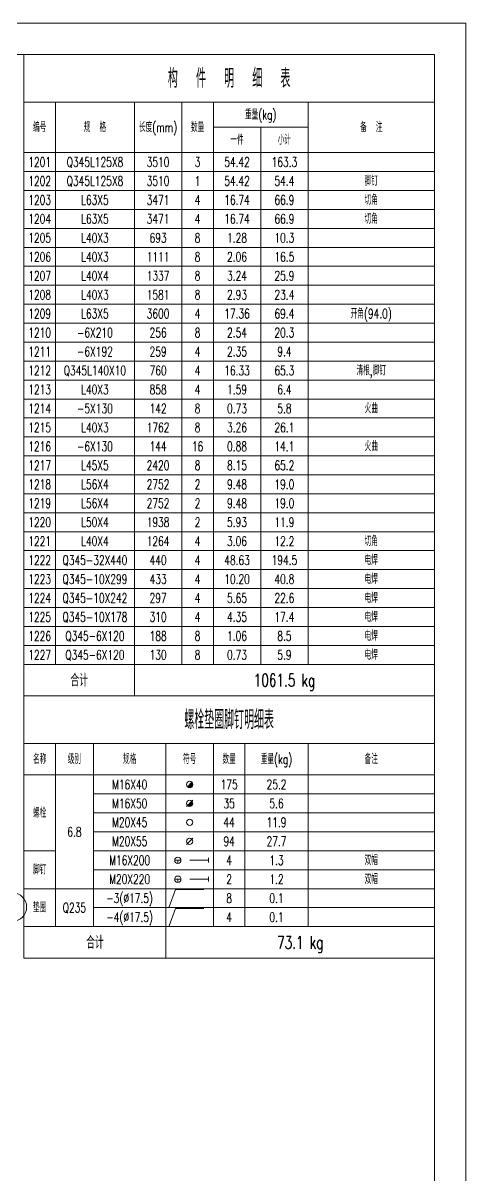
# Model space of a CAD drawing. Extents: x -62666 to 126696, y -48828 to 60042.
# Drawn here: x 123891 to 126696, y -44240 to -36948 of the extents above; entities that cross this region are included whole.
import ezdxf
from ezdxf.enums import TextEntityAlignment as Align

# ---------------------------------------------------------------- set-up
doc = ezdxf.new("R2010")
doc.units = 0
doc.header["$MEASUREMENT"] = 0
doc.layers.get('0').update_dxf_attribs({"linetype": 'CONTINUOUS', "lineweight": 25})
doc.styles.get("Standard").update_dxf_attribs({"font": 'simplex.shx', "width": 0.7, "height": 3, "bigfont": 'gbhzfs.shx'})

# ---------------------------------------------------------------- blocks, each defined once
blk = doc.blocks.new('M16X40S')
at = {"color": 3, "linetype": 'Continuous', "lineweight": 13}
blk.add_line((-0.707, -0.707), (0.707, 0.707), dxfattribs=at)
blk.add_circle((0, 0), 1, dxfattribs=at)
for radius in [0.9, 0.8, 0.7, 0.6, 0.5, 0.4, 0.3, 0.2, 0.1]:
    blk.add_arc((0, 0), radius, 225, 45, dxfattribs=at)
blk = doc.blocks.new('M16X50S')
at = {"color": 3, "linetype": 'Continuous', "lineweight": 13}
blk.add_line((-1, -1), (1, 1), dxfattribs=at)
blk.add_circle((0, 0), 1, dxfattribs=at)
for radius in [0.9, 0.8, 0.7, 0.6, 0.5, 0.4, 0.3, 0.2, 0.1]:
    blk.add_arc((0, 0), radius, 225, 45, dxfattribs=at)
blk = doc.blocks.new('M20X45S')
at = {"color": 3, "linetype": 'Continuous', "lineweight": 13}
blk.add_circle((0, 0), 1, dxfattribs=at)
blk = doc.blocks.new('M20X55S')
at = {"color": 3, "linetype": 'Continuous', "lineweight": 13}
blk.add_line((-1, -1), (1, 1), dxfattribs=at)
blk.add_circle((0, 0), 1, dxfattribs=at)
blk = doc.blocks.new('StepBoltML')
at = {"color": 3, "linetype": 'Continuous', "lineweight": 13}
for p, q in [((-4.75, 0), (-2.75, 0)), ((-3.75, 0), (-3.75, -1)), ((0, 0), (6, 0)), ((6, -0.75), (6, 0.75))]:
    blk.add_line(p, q, dxfattribs=at)
blk.add_circle((-3.75, 0), 1, dxfattribs=at)
blk = doc.blocks.new('WasherML')
at = {"color": 3, "linetype": 'Continuous', "lineweight": 13}
for p, q in [((-6.5, -2.7), (-4.5, 2.7)), ((-4.5, 2.7), (4.5, 2.7))]:
    blk.add_line(p, q, dxfattribs=at)

msp = doc.modelspace()

# ---------------------------------------------------------------- linework, layer by layer
at = {"color": 7, "linetype": 'Continuous', "lineweight": 18}
for p, q in [((109876.03669, -36947.58851), (126696.03669, -36947.58851)), ((126696.03669, -48827.58851), (126696.03669, -36947.58851)), ((110376.03669, -37147.58851), (126496.03669, -37147.58851)), ((126496.03669, -48627.58851), (126496.03669, -37147.58851))]:
    msp.add_line(p, q, dxfattribs=at)
at = {"color": 3, "linetype": 'Continuous', "lineweight": 13}
for points in [[(123896.03669, -37147.58851), (123896.03669, -37447.58851), (126496.03669, -37447.58851), (126496.03669, -37147.58851)], [(123896.03669, -37447.58851), (123896.03669, -37767.58851), (124096.03669, -37767.58851), (124096.03669, -37447.58851)], [(124096.03669, -37447.58851), (124096.03669, -37767.58851), (124596.03669, -37767.58851), (124596.03669, -37447.58851)], [(124596.03669, -37447.58851), (124596.03669, -37767.58851), (124896.03669, -37767.58851), (124896.03669, -37447.58851)], [(124896.03669, -37447.58851), (124896.03669, -37767.58851), (125096.03669, -37767.58851), (125096.03669, -37447.58851)], [(125096.03669, -37447.58851), (125096.03669, -37607.58851), (125696.03669, -37607.58851), (125696.03669, -37447.58851)], [(125696.03669, -37447.58851), (125696.03669, -37767.58851), (126496.03669, -37767.58851), (126496.03669, -37447.58851)], [(125096.03669, -37607.58851), (125096.03669, -37767.58851), (125396.03669, -37767.58851), (125396.03669, -37607.58851)], [(125396.03669, -37607.58851), (125396.03669, -37767.58851), (125696.03669, -37767.58851), (125696.03669, -37607.58851)], [(123896.03669, -37767.58851), (123896.03669, -37887.58851), (124096.03669, -37887.58851), (124096.03669, -37767.58851)], [(124096.03669, -37767.58851), (124096.03669, -37887.58851), (124596.03669, -37887.58851), (124596.03669, -37767.58851)], [(124596.03669, -37767.58851), (124596.03669, -37887.58851), (124896.03669, -37887.58851), (124896.03669, -37767.58851)], [(124896.03669, -37767.58851), (124896.03669, -37887.58851), (125096.03669, -37887.58851), (125096.03669, -37767.58851)], [(125096.03669, -37767.58851), (125096.03669, -37887.58851), (125396.03669, -37887.58851), (125396.03669, -37767.58851)], [(125396.03669, -37767.58851), (125396.03669, -37887.58851), (125696.03669, -37887.58851), (125696.03669, -37767.58851)], [(125696.03669, -37767.58851), (125696.03669, -37887.58851), (126496.03669, -37887.58851), (126496.03669, -37767.58851)], [(123896.03669, -37887.58851), (123896.03669, -38007.58851), (124096.03669, -38007.58851), (124096.03669, -37887.58851)], [(124096.03669, -37887.58851), (124096.03669, -38007.58851), (124596.03669, -38007.58851), (124596.03669, -37887.58851)], [(124596.03669, -37887.58851), (124596.03669, -38007.58851), (124896.03669, -38007.58851), (124896.03669, -37887.58851)], [(124896.03669, -37887.58851), (124896.03669, -38007.58851), (125096.03669, -38007.58851), (125096.03669, -37887.58851)], [(125096.03669, -37887.58851), (125096.03669, -38007.58851), (125396.03669, -38007.58851), (125396.03669, -37887.58851)], [(125396.03669, -37887.58851), (125396.03669, -38007.58851), (125696.03669, -38007.58851), (125696.03669, -37887.58851)], [(125696.03669, -37887.58851), (125696.03669, -38007.58851), (126496.03669, -38007.58851), (126496.03669, -37887.58851)], [(123896.03669, -38007.58851), (123896.03669, -38127.58851), (124096.03669, -38127.58851), (124096.03669, -38007.58851)], [(124096.03669, -38007.58851), (124096.03669, -38127.58851), (124596.03669, -38127.58851), (124596.03669, -38007.58851)], [(124596.03669, -38007.58851), (124596.03669, -38127.58851), (124896.03669, -38127.58851), (124896.03669, -38007.58851)], [(124896.03669, -38007.58851), (124896.03669, -38127.58851), (125096.03669, -38127.58851), (125096.03669, -38007.58851)], [(125096.03669, -38007.58851), (125096.03669, -38127.58851), (125396.03669, -38127.58851), (125396.03669, -38007.58851)], [(125396.03669, -38007.58851), (125396.03669, -38127.58851), (125696.03669, -38127.58851), (125696.03669, -38007.58851)], [(125696.03669, -38007.58851), (125696.03669, -38127.58851), (126496.03669, -38127.58851), (126496.03669, -38007.58851)], [(123896.03669, -38127.58851), (123896.03669, -38247.58851), (124096.03669, -38247.58851), (124096.03669, -38127.58851)], [(124096.03669, -38127.58851), (124096.03669, -38247.58851), (124596.03669, -38247.58851), (124596.03669, -38127.58851)], [(124596.03669, -38127.58851), (124596.03669, -38247.58851), (124896.03669, -38247.58851), (124896.03669, -38127.58851)], [(124896.03669, -38127.58851), (124896.03669, -38247.58851), (125096.03669, -38247.58851), (125096.03669, -38127.58851)], [(125096.03669, -38127.58851), (125096.03669, -38247.58851), (125396.03669, -38247.58851), (125396.03669, -38127.58851)], [(125396.03669, -38127.58851), (125396.03669, -38247.58851), (125696.03669, -38247.58851), (125696.03669, -38127.58851)], [(125696.03669, -38127.58851), (125696.03669, -38247.58851), (126496.03669, -38247.58851), (126496.03669, -38127.58851)], [(123896.03669, -38247.58851), (123896.03669, -38367.58851), (124096.03669, -38367.58851), (124096.03669, -38247.58851)], [(124096.03669, -38247.58851), (124096.03669, -38367.58851), (124596.03669, -38367.58851), (124596.03669, -38247.58851)], [(124596.03669, -38247.58851), (124596.03669, -38367.58851), (124896.03669, -38367.58851), (124896.03669, -38247.58851)], [(124896.03669, -38247.58851), (124896.03669, -38367.58851), (125096.03669, -38367.58851), (125096.03669, -38247.58851)], [(125096.03669, -38247.58851), (125096.03669, -38367.58851), (125396.03669, -38367.58851), (125396.03669, -38247.58851)], [(125396.03669, -38247.58851), (125396.03669, -38367.58851), (125696.03669, -38367.58851), (125696.03669, -38247.58851)], [(125696.03669, -38247.58851), (125696.03669, -38367.58851), (126496.03669, -38367.58851), (126496.03669, -38247.58851)], [(123896.03669, -38367.58851), (123896.03669, -38487.58851), (124096.03669, -38487.58851), (124096.03669, -38367.58851)], [(124096.03669, -38367.58851), (124096.03669, -38487.58851), (124596.03669, -38487.58851), (124596.03669, -38367.58851)], [(124596.03669, -38367.58851), (124596.03669, -38487.58851), (124896.03669, -38487.58851), (124896.03669, -38367.58851)], [(124896.03669, -38367.58851), (124896.03669, -38487.58851), (125096.03669, -38487.58851), (125096.03669, -38367.58851)], [(125096.03669, -38367.58851), (125096.03669, -38487.58851), (125396.03669, -38487.58851), (125396.03669, -38367.58851)], [(125396.03669, -38367.58851), (125396.03669, -38487.58851), (125696.03669, -38487.58851), (125696.03669, -38367.58851)], [(125696.03669, -38367.58851), (125696.03669, -38487.58851), (126496.03669, -38487.58851), (126496.03669, -38367.58851)], [(123896.03669, -38487.58851), (123896.03669, -38607.58851), (124096.03669, -38607.58851), (124096.03669, -38487.58851)], [(124096.03669, -38487.58851), (124096.03669, -38607.58851), (124596.03669, -38607.58851), (124596.03669, -38487.58851)], [(124596.03669, -38487.58851), (124596.03669, -38607.58851), (124896.03669, -38607.58851), (124896.03669, -38487.58851)], [(124896.03669, -38487.58851), (124896.03669, -38607.58851), (125096.03669, -38607.58851), (125096.03669, -38487.58851)], [(125096.03669, -38487.58851), (125096.03669, -38607.58851), (125396.03669, -38607.58851), (125396.03669, -38487.58851)], [(125396.03669, -38487.58851), (125396.03669, -38607.58851), (125696.03669, -38607.58851), (125696.03669, -38487.58851)], [(125696.03669, -38487.58851), (125696.03669, -38607.58851), (126496.03669, -38607.58851), (126496.03669, -38487.58851)], [(123896.03669, -38607.58851), (123896.03669, -38727.58851), (124096.03669, -38727.58851), (124096.03669, -38607.58851)], [(124096.03669, -38607.58851), (124096.03669, -38727.58851), (124596.03669, -38727.58851), (124596.03669, -38607.58851)], [(124596.03669, -38607.58851), (124596.03669, -38727.58851), (124896.03669, -38727.58851), (124896.03669, -38607.58851)], [(124896.03669, -38607.58851), (124896.03669, -38727.58851), (125096.03669, -38727.58851), (125096.03669, -38607.58851)], [(125096.03669, -38607.58851), (125096.03669, -38727.58851), (125396.03669, -38727.58851), (125396.03669, -38607.58851)], [(125396.03669, -38607.58851), (125396.03669, -38727.58851), (125696.03669, -38727.58851), (125696.03669, -38607.58851)], [(125696.03669, -38607.58851), (125696.03669, -38727.58851), (126496.03669, -38727.58851), (126496.03669, -38607.58851)], [(123896.03669, -38727.58851), (123896.03669, -38847.58851), (124096.03669, -38847.58851), (124096.03669, -38727.58851)], [(124096.03669, -38727.58851), (124096.03669, -38847.58851), (124596.03669, -38847.58851), (124596.03669, -38727.58851)], [(124596.03669, -38727.58851), (124596.03669, -38847.58851), (124896.03669, -38847.58851), (124896.03669, -38727.58851)], [(124896.03669, -38727.58851), (124896.03669, -38847.58851), (125096.03669, -38847.58851), (125096.03669, -38727.58851)], [(125096.03669, -38727.58851), (125096.03669, -38847.58851), (125396.03669, -38847.58851), (125396.03669, -38727.58851)], [(125396.03669, -38727.58851), (125396.03669, -38847.58851), (125696.03669, -38847.58851), (125696.03669, -38727.58851)], [(125696.03669, -38727.58851), (125696.03669, -38847.58851), (126496.03669, -38847.58851), (126496.03669, -38727.58851)], [(123896.03669, -38847.58851), (123896.03669, -38967.58851), (124096.03669, -38967.58851), (124096.03669, -38847.58851)], [(124096.03669, -38847.58851), (124096.03669, -38967.58851), (124596.03669, -38967.58851), (124596.03669, -38847.58851)], [(124596.03669, -38847.58851), (124596.03669, -38967.58851), (124896.03669, -38967.58851), (124896.03669, -38847.58851)], [(124896.03669, -38847.58851), (124896.03669, -38967.58851), (125096.03669, -38967.58851), (125096.03669, -38847.58851)], [(125096.03669, -38847.58851), (125096.03669, -38967.58851), (125396.03669, -38967.58851), (125396.03669, -38847.58851)], [(125396.03669, -38847.58851), (125396.03669, -38967.58851), (125696.03669, -38967.58851), (125696.03669, -38847.58851)], [(125696.03669, -38847.58851), (125696.03669, -38967.58851), (126496.03669, -38967.58851), (126496.03669, -38847.58851)], [(123896.03669, -38967.58851), (123896.03669, -39087.58851), (124096.03669, -39087.58851), (124096.03669, -38967.58851)], [(124096.03669, -38967.58851), (124096.03669, -39087.58851), (124596.03669, -39087.58851), (124596.03669, -38967.58851)], [(124596.03669, -38967.58851), (124596.03669, -39087.58851), (124896.03669, -39087.58851), (124896.03669, -38967.58851)], [(124896.03669, -38967.58851), (124896.03669, -39087.58851), (125096.03669, -39087.58851), (125096.03669, -38967.58851)], [(125096.03669, -38967.58851), (125096.03669, -39087.58851), (125396.03669, -39087.58851), (125396.03669, -38967.58851)], [(125396.03669, -38967.58851), (125396.03669, -39087.58851), (125696.03669, -39087.58851), (125696.03669, -38967.58851)], [(125696.03669, -38967.58851), (125696.03669, -39087.58851), (126496.03669, -39087.58851), (126496.03669, -38967.58851)], [(123896.03669, -39087.58851), (123896.03669, -39207.58851), (124096.03669, -39207.58851), (124096.03669, -39087.58851)], [(124096.03669, -39087.58851), (124096.03669, -39207.58851), (124596.03669, -39207.58851), (124596.03669, -39087.58851)], [(124596.03669, -39087.58851), (124596.03669, -39207.58851), (124896.03669, -39207.58851), (124896.03669, -39087.58851)], [(124896.03669, -39087.58851), (124896.03669, -39207.58851), (125096.03669, -39207.58851), (125096.03669, -39087.58851)], [(125096.03669, -39087.58851), (125096.03669, -39207.58851), (125396.03669, -39207.58851), (125396.03669, -39087.58851)], [(125396.03669, -39087.58851), (125396.03669, -39207.58851), (125696.03669, -39207.58851), (125696.03669, -39087.58851)], [(125696.03669, -39087.58851), (125696.03669, -39207.58851), (126496.03669, -39207.58851), (126496.03669, -39087.58851)], [(123896.03669, -39207.58851), (123896.03669, -39327.58851), (124096.03669, -39327.58851), (124096.03669, -39207.58851)], [(124096.03669, -39207.58851), (124096.03669, -39327.58851), (124596.03669, -39327.58851), (124596.03669, -39207.58851)], [(124596.03669, -39207.58851), (124596.03669, -39327.58851), (124896.03669, -39327.58851), (124896.03669, -39207.58851)], [(124896.03669, -39207.58851), (124896.03669, -39327.58851), (125096.03669, -39327.58851), (125096.03669, -39207.58851)], [(125096.03669, -39207.58851), (125096.03669, -39327.58851), (125396.03669, -39327.58851), (125396.03669, -39207.58851)], [(125396.03669, -39207.58851), (125396.03669, -39327.58851), (125696.03669, -39327.58851), (125696.03669, -39207.58851)], [(125696.03669, -39207.58851), (125696.03669, -39327.58851), (126496.03669, -39327.58851), (126496.03669, -39207.58851)], [(123896.03669, -39327.58851), (123896.03669, -39447.58851), (124096.03669, -39447.58851), (124096.03669, -39327.58851)], [(124096.03669, -39327.58851), (124096.03669, -39447.58851), (124596.03669, -39447.58851), (124596.03669, -39327.58851)], [(124596.03669, -39327.58851), (124596.03669, -39447.58851), (124896.03669, -39447.58851), (124896.03669, -39327.58851)], [(124896.03669, -39327.58851), (124896.03669, -39447.58851), (125096.03669, -39447.58851), (125096.03669, -39327.58851)], [(125096.03669, -39327.58851), (125096.03669, -39447.58851), (125396.03669, -39447.58851), (125396.03669, -39327.58851)], [(125396.03669, -39327.58851), (125396.03669, -39447.58851), (125696.03669, -39447.58851), (125696.03669, -39327.58851)], [(125696.03669, -39327.58851), (125696.03669, -39447.58851), (126496.03669, -39447.58851), (126496.03669, -39327.58851)], [(123896.03669, -39447.58851), (123896.03669, -39567.58851), (124096.03669, -39567.58851), (124096.03669, -39447.58851)], [(124096.03669, -39447.58851), (124096.03669, -39567.58851), (124596.03669, -39567.58851), (124596.03669, -39447.58851)], [(124596.03669, -39447.58851), (124596.03669, -39567.58851), (124896.03669, -39567.58851), (124896.03669, -39447.58851)], [(124896.03669, -39447.58851), (124896.03669, -39567.58851), (125096.03669, -39567.58851), (125096.03669, -39447.58851)], [(125096.03669, -39447.58851), (125096.03669, -39567.58851), (125396.03669, -39567.58851), (125396.03669, -39447.58851)], [(125396.03669, -39447.58851), (125396.03669, -39567.58851), (125696.03669, -39567.58851), (125696.03669, -39447.58851)], [(125696.03669, -39447.58851), (125696.03669, -39567.58851), (126496.03669, -39567.58851), (126496.03669, -39447.58851)], [(123896.03669, -39567.58851), (123896.03669, -39687.58851), (124096.03669, -39687.58851), (124096.03669, -39567.58851)], [(124096.03669, -39567.58851), (124096.03669, -39687.58851), (124596.03669, -39687.58851), (124596.03669, -39567.58851)], [(124596.03669, -39567.58851), (124596.03669, -39687.58851), (124896.03669, -39687.58851), (124896.03669, -39567.58851)], [(124896.03669, -39567.58851), (124896.03669, -39687.58851), (125096.03669, -39687.58851), (125096.03669, -39567.58851)], [(125096.03669, -39567.58851), (125096.03669, -39687.58851), (125396.03669, -39687.58851), (125396.03669, -39567.58851)], [(125396.03669, -39567.58851), (125396.03669, -39687.58851), (125696.03669, -39687.58851), (125696.03669, -39567.58851)], [(125696.03669, -39567.58851), (125696.03669, -39687.58851), (126496.03669, -39687.58851), (126496.03669, -39567.58851)], [(123896.03669, -39687.58851), (123896.03669, -39807.58851), (124096.03669, -39807.58851), (124096.03669, -39687.58851)], [(124096.03669, -39687.58851), (124096.03669, -39807.58851), (124596.03669, -39807.58851), (124596.03669, -39687.58851)], [(124596.03669, -39687.58851), (124596.03669, -39807.58851), (124896.03669, -39807.58851), (124896.03669, -39687.58851)], [(124896.03669, -39687.58851), (124896.03669, -39807.58851), (125096.03669, -39807.58851), (125096.03669, -39687.58851)], [(125096.03669, -39687.58851), (125096.03669, -39807.58851), (125396.03669, -39807.58851), (125396.03669, -39687.58851)], [(125396.03669, -39687.58851), (125396.03669, -39807.58851), (125696.03669, -39807.58851), (125696.03669, -39687.58851)], [(125696.03669, -39687.58851), (125696.03669, -39807.58851), (126496.03669, -39807.58851), (126496.03669, -39687.58851)], [(123896.03669, -39807.58851), (123896.03669, -39927.58851), (124096.03669, -39927.58851), (124096.03669, -39807.58851)], [(124096.03669, -39807.58851), (124096.03669, -39927.58851), (124596.03669, -39927.58851), (124596.03669, -39807.58851)], [(124596.03669, -39807.58851), (124596.03669, -39927.58851), (124896.03669, -39927.58851), (124896.03669, -39807.58851)], [(124896.03669, -39807.58851), (124896.03669, -39927.58851), (125096.03669, -39927.58851), (125096.03669, -39807.58851)], [(125096.03669, -39807.58851), (125096.03669, -39927.58851), (125396.03669, -39927.58851), (125396.03669, -39807.58851)], [(125396.03669, -39807.58851), (125396.03669, -39927.58851), (125696.03669, -39927.58851), (125696.03669, -39807.58851)], [(125696.03669, -39807.58851), (125696.03669, -39927.58851), (126496.03669, -39927.58851), (126496.03669, -39807.58851)], [(123896.03669, -39927.58851), (123896.03669, -40047.58851), (124096.03669, -40047.58851), (124096.03669, -39927.58851)], [(124096.03669, -39927.58851), (124096.03669, -40047.58851), (124596.03669, -40047.58851), (124596.03669, -39927.58851)], [(124596.03669, -39927.58851), (124596.03669, -40047.58851), (124896.03669, -40047.58851), (124896.03669, -39927.58851)], [(124896.03669, -39927.58851), (124896.03669, -40047.58851), (125096.03669, -40047.58851), (125096.03669, -39927.58851)], [(125096.03669, -39927.58851), (125096.03669, -40047.58851), (125396.03669, -40047.58851), (125396.03669, -39927.58851)], [(125396.03669, -39927.58851), (125396.03669, -40047.58851), (125696.03669, -40047.58851), (125696.03669, -39927.58851)], [(125696.03669, -39927.58851), (125696.03669, -40047.58851), (126496.03669, -40047.58851), (126496.03669, -39927.58851)], [(123896.03669, -40047.58851), (123896.03669, -40167.58851), (124096.03669, -40167.58851), (124096.03669, -40047.58851)], [(124096.03669, -40047.58851), (124096.03669, -40167.58851), (124596.03669, -40167.58851), (124596.03669, -40047.58851)], [(124596.03669, -40047.58851), (124596.03669, -40167.58851), (124896.03669, -40167.58851), (124896.03669, -40047.58851)], [(124896.03669, -40047.58851), (124896.03669, -40167.58851), (125096.03669, -40167.58851), (125096.03669, -40047.58851)], [(125096.03669, -40047.58851), (125096.03669, -40167.58851), (125396.03669, -40167.58851), (125396.03669, -40047.58851)], [(125396.03669, -40047.58851), (125396.03669, -40167.58851), (125696.03669, -40167.58851), (125696.03669, -40047.58851)], [(125696.03669, -40047.58851), (125696.03669, -40167.58851), (126496.03669, -40167.58851), (126496.03669, -40047.58851)], [(123896.03669, -40167.58851), (123896.03669, -40287.58851), (124096.03669, -40287.58851), (124096.03669, -40167.58851)], [(124096.03669, -40167.58851), (124096.03669, -40287.58851), (124596.03669, -40287.58851), (124596.03669, -40167.58851)], [(124596.03669, -40167.58851), (124596.03669, -40287.58851), (124896.03669, -40287.58851), (124896.03669, -40167.58851)], [(124896.03669, -40167.58851), (124896.03669, -40287.58851), (125096.03669, -40287.58851), (125096.03669, -40167.58851)], [(125096.03669, -40167.58851), (125096.03669, -40287.58851), (125396.03669, -40287.58851), (125396.03669, -40167.58851)], [(125396.03669, -40167.58851), (125396.03669, -40287.58851), (125696.03669, -40287.58851), (125696.03669, -40167.58851)], [(125696.03669, -40167.58851), (125696.03669, -40287.58851), (126496.03669, -40287.58851), (126496.03669, -40167.58851)], [(123896.03669, -40287.58851), (123896.03669, -40407.58851), (124096.03669, -40407.58851), (124096.03669, -40287.58851)], [(124096.03669, -40287.58851), (124096.03669, -40407.58851), (124596.03669, -40407.58851), (124596.03669, -40287.58851)], [(124596.03669, -40287.58851), (124596.03669, -40407.58851), (124896.03669, -40407.58851), (124896.03669, -40287.58851)], [(124896.03669, -40287.58851), (124896.03669, -40407.58851), (125096.03669, -40407.58851), (125096.03669, -40287.58851)], [(125096.03669, -40287.58851), (125096.03669, -40407.58851), (125396.03669, -40407.58851), (125396.03669, -40287.58851)], [(125396.03669, -40287.58851), (125396.03669, -40407.58851), (125696.03669, -40407.58851), (125696.03669, -40287.58851)], [(125696.03669, -40287.58851), (125696.03669, -40407.58851), (126496.03669, -40407.58851), (126496.03669, -40287.58851)], [(123896.03669, -40407.58851), (123896.03669, -40527.58851), (124096.03669, -40527.58851), (124096.03669, -40407.58851)], [(124096.03669, -40407.58851), (124096.03669, -40527.58851), (124596.03669, -40527.58851), (124596.03669, -40407.58851)], [(124596.03669, -40407.58851), (124596.03669, -40527.58851), (124896.03669, -40527.58851), (124896.03669, -40407.58851)], [(124896.03669, -40407.58851), (124896.03669, -40527.58851), (125096.03669, -40527.58851), (125096.03669, -40407.58851)], [(125096.03669, -40407.58851), (125096.03669, -40527.58851), (125396.03669, -40527.58851), (125396.03669, -40407.58851)], [(125396.03669, -40407.58851), (125396.03669, -40527.58851), (125696.03669, -40527.58851), (125696.03669, -40407.58851)], [(125696.03669, -40407.58851), (125696.03669, -40527.58851), (126496.03669, -40527.58851), (126496.03669, -40407.58851)], [(123896.03669, -40527.58851), (123896.03669, -40647.58851), (124096.03669, -40647.58851), (124096.03669, -40527.58851)], [(124096.03669, -40527.58851), (124096.03669, -40647.58851), (124596.03669, -40647.58851), (124596.03669, -40527.58851)], [(124596.03669, -40527.58851), (124596.03669, -40647.58851), (124896.03669, -40647.58851), (124896.03669, -40527.58851)], [(124896.03669, -40527.58851), (124896.03669, -40647.58851), (125096.03669, -40647.58851), (125096.03669, -40527.58851)], [(125096.03669, -40527.58851), (125096.03669, -40647.58851), (125396.03669, -40647.58851), (125396.03669, -40527.58851)], [(125396.03669, -40527.58851), (125396.03669, -40647.58851), (125696.03669, -40647.58851), (125696.03669, -40527.58851)], [(125696.03669, -40527.58851), (125696.03669, -40647.58851), (126496.03669, -40647.58851), (126496.03669, -40527.58851)], [(123896.03669, -40647.58851), (123896.03669, -40767.58851), (124096.03669, -40767.58851), (124096.03669, -40647.58851)], [(124096.03669, -40647.58851), (124096.03669, -40767.58851), (124596.03669, -40767.58851), (124596.03669, -40647.58851)], [(124596.03669, -40647.58851), (124596.03669, -40767.58851), (124896.03669, -40767.58851), (124896.03669, -40647.58851)], [(124896.03669, -40647.58851), (124896.03669, -40767.58851), (125096.03669, -40767.58851), (125096.03669, -40647.58851)], [(125096.03669, -40647.58851), (125096.03669, -40767.58851), (125396.03669, -40767.58851), (125396.03669, -40647.58851)], [(125396.03669, -40647.58851), (125396.03669, -40767.58851), (125696.03669, -40767.58851), (125696.03669, -40647.58851)], [(125696.03669, -40647.58851), (125696.03669, -40767.58851), (126496.03669, -40767.58851), (126496.03669, -40647.58851)], [(123896.03669, -40767.58851), (123896.03669, -40887.58851), (124096.03669, -40887.58851), (124096.03669, -40767.58851)], [(124096.03669, -40767.58851), (124096.03669, -40887.58851), (124596.03669, -40887.58851), (124596.03669, -40767.58851)], [(124596.03669, -40767.58851), (124596.03669, -40887.58851), (124896.03669, -40887.58851), (124896.03669, -40767.58851)], [(124896.03669, -40767.58851), (124896.03669, -40887.58851), (125096.03669, -40887.58851), (125096.03669, -40767.58851)], [(125096.03669, -40767.58851), (125096.03669, -40887.58851), (125396.03669, -40887.58851), (125396.03669, -40767.58851)], [(125396.03669, -40767.58851), (125396.03669, -40887.58851), (125696.03669, -40887.58851), (125696.03669, -40767.58851)], [(125696.03669, -40767.58851), (125696.03669, -40887.58851), (126496.03669, -40887.58851), (126496.03669, -40767.58851)], [(123896.03669, -40887.58851), (123896.03669, -41007.58851), (124096.03669, -41007.58851), (124096.03669, -40887.58851)], [(124096.03669, -40887.58851), (124096.03669, -41007.58851), (124596.03669, -41007.58851), (124596.03669, -40887.58851)], [(124596.03669, -40887.58851), (124596.03669, -41007.58851), (124896.03669, -41007.58851), (124896.03669, -40887.58851)], [(124896.03669, -40887.58851), (124896.03669, -41007.58851), (125096.03669, -41007.58851), (125096.03669, -40887.58851)], [(125096.03669, -40887.58851), (125096.03669, -41007.58851), (125396.03669, -41007.58851), (125396.03669, -40887.58851)], [(125396.03669, -40887.58851), (125396.03669, -41007.58851), (125696.03669, -41007.58851), (125696.03669, -40887.58851)], [(125696.03669, -40887.58851), (125696.03669, -41007.58851), (126496.03669, -41007.58851), (126496.03669, -40887.58851)], [(123896.03669, -41007.58851), (123896.03669, -41207.58851), (124596.03669, -41207.58851), (124596.03669, -41007.58851)], [(124596.03669, -41007.58851), (124596.03669, -41207.58851), (126496.03669, -41207.58851), (126496.03669, -41007.58851)], [(123896.03669, -41207.58851), (123896.03669, -41507.58851), (126496.03669, -41507.58851), (126496.03669, -41207.58851)], [(123896.03669, -41507.58851), (123896.03669, -41707.58851), (124096.03669, -41707.58851), (124096.03669, -41507.58851)], [(124096.03669, -41507.58851), (124096.03669, -41707.58851), (124336.03669, -41707.58851), (124336.03669, -41507.58851)], [(124336.03669, -41507.58851), (124336.03669, -41707.58851), (124796.03669, -41707.58851), (124796.03669, -41507.58851)], [(124796.03669, -41507.58851), (124796.03669, -41707.58851), (125096.03669, -41707.58851), (125096.03669, -41507.58851)], [(125096.03669, -41507.58851), (125096.03669, -41707.58851), (125296.03669, -41707.58851), (125296.03669, -41507.58851)], [(125296.03669, -41507.58851), (125296.03669, -41707.58851), (125696.03669, -41707.58851), (125696.03669, -41507.58851)], [(125696.03669, -41507.58851), (125696.03669, -41707.58851), (126496.03669, -41707.58851), (126496.03669, -41507.58851)], [(123896.03669, -41707.58851), (123896.03669, -42187.58851), (124096.03669, -42187.58851), (124096.03669, -41707.58851)], [(124096.03669, -41707.58851), (124096.03669, -42427.58851), (124336.03669, -42427.58851), (124336.03669, -41707.58851)], [(124336.03669, -41707.58851), (124336.03669, -41827.58851), (124796.03669, -41827.58851), (124796.03669, -41707.58851)], [(124796.03669, -41707.58851), (124796.03669, -41827.58851), (125096.03669, -41827.58851), (125096.03669, -41707.58851)], [(125096.03669, -41707.58851), (125096.03669, -41827.58851), (125296.03669, -41827.58851), (125296.03669, -41707.58851)], [(125296.03669, -41707.58851), (125296.03669, -41827.58851), (125696.03669, -41827.58851), (125696.03669, -41707.58851)], [(125696.03669, -41707.58851), (125696.03669, -41827.58851), (126496.03669, -41827.58851), (126496.03669, -41707.58851)], [(124336.03669, -41827.58851), (124336.03669, -41947.58851), (124796.03669, -41947.58851), (124796.03669, -41827.58851)], [(124796.03669, -41827.58851), (124796.03669, -41947.58851), (125096.03669, -41947.58851), (125096.03669, -41827.58851)], [(125096.03669, -41827.58851), (125096.03669, -41947.58851), (125296.03669, -41947.58851), (125296.03669, -41827.58851)], [(125296.03669, -41827.58851), (125296.03669, -41947.58851), (125696.03669, -41947.58851), (125696.03669, -41827.58851)], [(125696.03669, -41827.58851), (125696.03669, -41947.58851), (126496.03669, -41947.58851), (126496.03669, -41827.58851)], [(124336.03669, -41947.58851), (124336.03669, -42067.58851), (124796.03669, -42067.58851), (124796.03669, -41947.58851)], [(124796.03669, -41947.58851), (124796.03669, -42067.58851), (125096.03669, -42067.58851), (125096.03669, -41947.58851)], [(125096.03669, -41947.58851), (125096.03669, -42067.58851), (125296.03669, -42067.58851), (125296.03669, -41947.58851)], [(125296.03669, -41947.58851), (125296.03669, -42067.58851), (125696.03669, -42067.58851), (125696.03669, -41947.58851)], [(125696.03669, -41947.58851), (125696.03669, -42067.58851), (126496.03669, -42067.58851), (126496.03669, -41947.58851)], [(124336.03669, -42067.58851), (124336.03669, -42187.58851), (124796.03669, -42187.58851), (124796.03669, -42067.58851)], [(124796.03669, -42067.58851), (124796.03669, -42187.58851), (125096.03669, -42187.58851), (125096.03669, -42067.58851)], [(125096.03669, -42067.58851), (125096.03669, -42187.58851), (125296.03669, -42187.58851), (125296.03669, -42067.58851)], [(125296.03669, -42067.58851), (125296.03669, -42187.58851), (125696.03669, -42187.58851), (125696.03669, -42067.58851)], [(125696.03669, -42067.58851), (125696.03669, -42187.58851), (126496.03669, -42187.58851), (126496.03669, -42067.58851)], [(123896.03669, -42187.58851), (123896.03669, -42427.58851), (124096.03669, -42427.58851), (124096.03669, -42187.58851)], [(124336.03669, -42187.58851), (124336.03669, -42307.58851), (124796.03669, -42307.58851), (124796.03669, -42187.58851)], [(124796.03669, -42187.58851), (124796.03669, -42307.58851), (125096.03669, -42307.58851), (125096.03669, -42187.58851)], [(125096.03669, -42187.58851), (125096.03669, -42307.58851), (125296.03669, -42307.58851), (125296.03669, -42187.58851)], [(125296.03669, -42187.58851), (125296.03669, -42307.58851), (125696.03669, -42307.58851), (125696.03669, -42187.58851)], [(125696.03669, -42187.58851), (125696.03669, -42307.58851), (126496.03669, -42307.58851), (126496.03669, -42187.58851)], [(124336.03669, -42307.58851), (124336.03669, -42427.58851), (124796.03669, -42427.58851), (124796.03669, -42307.58851)], [(124796.03669, -42307.58851), (124796.03669, -42427.58851), (125096.03669, -42427.58851), (125096.03669, -42307.58851)], [(125096.03669, -42307.58851), (125096.03669, -42427.58851), (125296.03669, -42427.58851), (125296.03669, -42307.58851)], [(125296.03669, -42307.58851), (125296.03669, -42427.58851), (125696.03669, -42427.58851), (125696.03669, -42307.58851)], [(125696.03669, -42307.58851), (125696.03669, -42427.58851), (126496.03669, -42427.58851), (126496.03669, -42307.58851)], [(123896.03669, -42427.58851), (123896.03669, -42667.58851), (124096.03669, -42667.58851), (124096.03669, -42427.58851)], [(124096.03669, -42427.58851), (124096.03669, -42667.58851), (124336.03669, -42667.58851), (124336.03669, -42427.58851)], [(124336.03669, -42427.58851), (124336.03669, -42547.58851), (124796.03669, -42547.58851), (124796.03669, -42427.58851)], [(124796.03669, -42427.58851), (124796.03669, -42547.58851), (125096.03669, -42547.58851), (125096.03669, -42427.58851)], [(125096.03669, -42427.58851), (125096.03669, -42547.58851), (125296.03669, -42547.58851), (125296.03669, -42427.58851)], [(125296.03669, -42427.58851), (125296.03669, -42547.58851), (125696.03669, -42547.58851), (125696.03669, -42427.58851)], [(125696.03669, -42427.58851), (125696.03669, -42547.58851), (126496.03669, -42547.58851), (126496.03669, -42427.58851)], [(124336.03669, -42547.58851), (124336.03669, -42667.58851), (124796.03669, -42667.58851), (124796.03669, -42547.58851)], [(124796.03669, -42547.58851), (124796.03669, -42667.58851), (125096.03669, -42667.58851), (125096.03669, -42547.58851)], [(125096.03669, -42547.58851), (125096.03669, -42667.58851), (125296.03669, -42667.58851), (125296.03669, -42547.58851)], [(125296.03669, -42547.58851), (125296.03669, -42667.58851), (125696.03669, -42667.58851), (125696.03669, -42547.58851)], [(125696.03669, -42547.58851), (125696.03669, -42667.58851), (126496.03669, -42667.58851), (126496.03669, -42547.58851)], [(123896.03669, -42667.58851), (123896.03669, -42867.58851), (124796.03669, -42867.58851), (124796.03669, -42667.58851)], [(124796.03669, -42667.58851), (124796.03669, -42867.58851), (126496.03669, -42867.58851), (126496.03669, -42667.58851)]]:
    msp.add_lwpolyline(points, close=True, dxfattribs=at)
at = {"color": 7, "linetype": 'Continuous', "lineweight": 13}
msp.add_circle((123823.54348, -42543.95914), 90, dxfattribs=at)

# ---------------------------------------------------------------- block references
at = {"color": 3, "linetype": 'Continuous', "lineweight": 13, "xscale": 20, "yscale": 20, "zscale": 20}
for name, p in [('M16X40S', (124946.03669, -41767.58851)), ('M16X50S', (124946.03669, -41887.58851)), ('M20X45S', (124946.03669, -42007.58851)), ('M20X55S', (124946.03669, -42127.58851)), ('StepBoltML', (124946.03669, -42247.58851)), ('StepBoltML', (124946.03669, -42367.58851)), ('WasherML', (124946.03669, -42487.58851)), ('WasherML', (124946.03669, -42607.58851))]:
    msp.add_blockref(name, p, dxfattribs=at)

# ---------------------------------------------------------------- texts
at = {"color": 3, "linetype": 'Continuous', "lineweight": 13, "width": 0.7}
for s, height, p in [('构  件  明  细  表', 120, (125196.03669, -37297.58851)), ('重量(kg)', 60, (125396.03669, -37527.58851)), ('编号', 60, (123996.03669, -37607.58851)), ('规  格', 60, (124346.03669, -37607.58851)), ('长度(mm)', 60, (124746.03669, -37607.58851)), ('数量', 60, (124996.03669, -37607.58851)), ('备  注', 60, (126096.03669, -37607.58851)), ('一件', 60, (125246.03669, -37687.58851)), ('小计', 60, (125546.03669, -37687.58851)), ('1201', 60, (123996.03669, -37827.58851)), ('Q345L125X8', 60, (124346.03669, -37827.58851)), ('3510', 60, (124746.03669, -37827.58851)), ('3', 60, (124996.03669, -37827.58851)), ('54.42', 60, (125246.03669, -37827.58851)), ('163.3', 60, (125546.03669, -37827.58851)), ('1202', 60, (123996.03669, -37947.58851)), ('Q345L125X8', 60, (124346.03669, -37947.58851)), ('3510', 60, (124746.03669, -37947.58851)), ('1', 60, (124996.03669, -37947.58851)), ('54.42', 60, (125246.03669, -37947.58851)), ('54.4', 60, (125546.03669, -37947.58851)), ('脚钉', 60, (126096.03669, -37947.58851)), ('1203', 60, (123996.03669, -38067.58851)), ('L63X5', 60, (124346.03669, -38067.58851)), ('3471', 60, (124746.03669, -38067.58851)), ('4', 60, (124996.03669, -38067.58851)), ('16.74', 60, (125246.03669, -38067.58851)), ('66.9', 60, (125546.03669, -38067.58851)), ('切角', 60, (126096.03669, -38067.58851)), ('1204', 60, (123996.03669, -38187.58851)), ('L63X5', 60, (124346.03669, -38187.58851)), ('3471', 60, (124746.03669, -38187.58851)), ('4', 60, (124996.03669, -38187.58851)), ('16.74', 60, (125246.03669, -38187.58851)), ('66.9', 60, (125546.03669, -38187.58851)), ('切角', 60, (126096.03669, -38187.58851)), ('1205', 60, (123996.03669, -38307.58851)), ('L40X3', 60, (124346.03669, -38307.58851)), ('693', 60, (124746.03669, -38307.58851)), ('8', 60, (124996.03669, -38307.58851)), ('1.28', 60, (125246.03669, -38307.58851)), ('10.3', 60, (125546.03669, -38307.58851)), ('1206', 60, (123996.03669, -38427.58851)), ('L40X3', 60, (124346.03669, -38427.58851)), ('1111', 60, (124746.03669, -38427.58851)), ('8', 60, (124996.03669, -38427.58851)), ('2.06', 60, (125246.03669, -38427.58851)), ('16.5', 60, (125546.03669, -38427.58851)), ('1207', 60, (123996.03669, -38547.58851)), ('L40X4', 60, (124346.03669, -38547.58851)), ('1337', 60, (124746.03669, -38547.58851)), ('8', 60, (124996.03669, -38547.58851)), ('3.24', 60, (125246.03669, -38547.58851)), ('25.9', 60, (125546.03669, -38547.58851)), ('1208', 60, (123996.03669, -38667.58851)), ('L40X3', 60, (124346.03669, -38667.58851)), ('1581', 60, (124746.03669, -38667.58851)), ('8', 60, (124996.03669, -38667.58851)), ('2.93', 60, (125246.03669, -38667.58851)), ('23.4', 60, (125546.03669, -38667.58851)), ('1209', 60, (123996.03669, -38787.58851)), ('L63X5', 60, (124346.03669, -38787.58851)), ('3600', 60, (124746.03669, -38787.58851)), ('4', 60, (124996.03669, -38787.58851)), ('17.36', 60, (125246.03669, -38787.58851)), ('69.4', 60, (125546.03669, -38787.58851)), ('开角(94.0)', 60, (126096.03669, -38787.58851)), ('1210', 60, (123996.03669, -38907.58851)), ('-6X210', 60, (124346.03669, -38907.58851)), ('256', 60, (124746.03669, -38907.58851)), ('8', 60, (124996.03669, -38907.58851)), ('2.54', 60, (125246.03669, -38907.58851)), ('20.3', 60, (125546.03669, -38907.58851)), ('1211', 60, (123996.03669, -39027.58851)), ('-6X192', 60, (124346.03669, -39027.58851)), ('259', 60, (124746.03669, -39027.58851)), ('4', 60, (124996.03669, -39027.58851)), ('2.35', 60, (125246.03669, -39027.58851)), ('9.4', 60, (125546.03669, -39027.58851)), ('1212', 60, (123996.03669, -39147.58851)), ('Q345L140X10', 60, (124346.03669, -39147.58851)), ('760', 60, (124746.03669, -39147.58851)), ('4', 60, (124996.03669, -39147.58851)), ('16.33', 60, (125246.03669, -39147.58851)), ('65.3', 60, (125546.03669, -39147.58851)), ('清根,脚钉', 60, (126096.03669, -39147.58851)), ('1213', 60, (123996.03669, -39267.58851)), ('L40X3', 60, (124346.03669, -39267.58851)), ('858', 60, (124746.03669, -39267.58851)), ('4', 60, (124996.03669, -39267.58851)), ('1.59', 60, (125246.03669, -39267.58851)), ('6.4', 60, (125546.03669, -39267.58851)), ('1214', 60, (123996.03669, -39387.58851)), ('-5X130', 60, (124346.03669, -39387.58851)), ('142', 60, (124746.03669, -39387.58851)), ('8', 60, (124996.03669, -39387.58851)), ('0.73', 60, (125246.03669, -39387.58851)), ('5.8', 60, (125546.03669, -39387.58851)), ('火曲', 60, (126096.03669, -39387.58851)), ('1215', 60, (123996.03669, -39507.58851)), ('L40X3', 60, (124346.03669, -39507.58851)), ('1762', 60, (124746.03669, -39507.58851)), ('8', 60, (124996.03669, -39507.58851)), ('3.26', 60, (125246.03669, -39507.58851)), ('26.1', 60, (125546.03669, -39507.58851)), ('火曲', 60, (126096.03669, -39627.58851)), ('1216', 60, (123996.03669, -39627.58851)), ('-6X130', 60, (124346.03669, -39627.58851)), ('144', 60, (124746.03669, -39627.58851)), ('16', 60, (124996.03669, -39627.58851)), ('0.88', 60, (125246.03669, -39627.58851)), ('14.1', 60, (125546.03669, -39627.58851)), ('1217', 60, (123996.03669, -39747.58851)), ('L45X5', 60, (124346.03669, -39747.58851)), ('2420', 60, (124746.03669, -39747.58851)), ('8', 60, (124996.03669, -39747.58851)), ('8.15', 60, (125246.03669, -39747.58851)), ('65.2', 60, (125546.03669, -39747.58851)), ('1218', 60, (123996.03669, -39867.58851)), ('L56X4', 60, (124346.03669, -39867.58851)), ('2752', 60, (124746.03669, -39867.58851)), ('2', 60, (124996.03669, -39867.58851)), ('9.48', 60, (125246.03669, -39867.58851)), ('19.0', 60, (125546.03669, -39867.58851)), ('1219', 60, (123996.03669, -39987.58851)), ('L56X4', 60, (124346.03669, -39987.58851)), ('2752', 60, (124746.03669, -39987.58851)), ('2', 60, (124996.03669, -39987.58851)), ('9.48', 60, (125246.03669, -39987.58851)), ('19.0', 60, (125546.03669, -39987.58851)), ('1220', 60, (123996.03669, -40107.58851)), ('L50X4', 60, (124346.03669, -40107.58851)), ('1938', 60, (124746.03669, -40107.58851)), ('2', 60, (124996.03669, -40107.58851)), ('5.93', 60, (125246.03669, -40107.58851)), ('11.9', 60, (125546.03669, -40107.58851)), ('1221', 60, (123996.03669, -40227.58851)), ('L40X4', 60, (124346.03669, -40227.58851)), ('1264', 60, (124746.03669, -40227.58851)), ('4', 60, (124996.03669, -40227.58851)), ('3.06', 60, (125246.03669, -40227.58851)), ('12.2', 60, (125546.03669, -40227.58851)), ('切角', 60, (126096.03669, -40227.58851)), ('1222', 60, (123996.03669, -40347.58851)), ('Q345-32X440', 60, (124346.03669, -40347.58851)), ('440', 60, (124746.03669, -40347.58851)), ('4', 60, (124996.03669, -40347.58851)), ('48.63', 60, (125246.03669, -40347.58851)), ('194.5', 60, (125546.03669, -40347.58851)), ('电焊', 60, (126096.03669, -40347.58851)), ('1223', 60, (123996.03669, -40467.58851)), ('Q345-10X299', 60, (124346.03669, -40467.58851)), ('433', 60, (124746.03669, -40467.58851)), ('4', 60, (124996.03669, -40467.58851)), ('10.20', 60, (125246.03669, -40467.58851)), ('40.8', 60, (125546.03669, -40467.58851)), ('电焊', 60, (126096.03669, -40467.58851)), ('1224', 60, (123996.03669, -40587.58851)), ('Q345-10X242', 60, (124346.03669, -40587.58851)), ('297', 60, (124746.03669, -40587.58851)), ('4', 60, (124996.03669, -40587.58851)), ('5.65', 60, (125246.03669, -40587.58851)), ('22.6', 60, (125546.03669, -40587.58851)), ('电焊', 60, (126096.03669, -40587.58851)), ('1225', 60, (123996.03669, -40707.58851)), ('Q345-10X178', 60, (124346.03669, -40707.58851)), ('310', 60, (124746.03669, -40707.58851)), ('4', 60, (124996.03669, -40707.58851)), ('4.35', 60, (125246.03669, -40707.58851)), ('17.4', 60, (125546.03669, -40707.58851)), ('电焊', 60, (126096.03669, -40707.58851)), ('1226', 60, (123996.03669, -40827.58851)), ('Q345-6X120', 60, (124346.03669, -40827.58851)), ('188', 60, (124746.03669, -40827.58851)), ('8', 60, (124996.03669, -40827.58851)), ('1.06', 60, (125246.03669, -40827.58851)), ('8.5', 60, (125546.03669, -40827.58851)), ('电焊', 60, (126096.03669, -40827.58851)), ('1227', 60, (123996.03669, -40947.58851)), ('Q345-6X120', 60, (124346.03669, -40947.58851)), ('130', 60, (124746.03669, -40947.58851)), ('8', 60, (124996.03669, -40947.58851)), ('0.73', 60, (125246.03669, -40947.58851)), ('5.9', 60, (125546.03669, -40947.58851)), ('电焊', 60, (126096.03669, -40947.58851)), ('合计', 80, (124246.03669, -41107.58851)), ('1061.5 kg', 80, (125546.03669, -41107.58851)), ('螺栓垫圈脚钉明细表', 120, (125196.03669, -41357.58851)), ('名称', 60, (123996.03669, -41607.58851)), ('级别', 60, (124216.03669, -41607.58851)), ('规格', 60, (124566.03669, -41607.58851)), ('符号', 60, (124946.03669, -41607.58851)), ('数量', 60, (125196.03669, -41607.58851)), ('重量(kg)', 60, (125496.03669, -41607.58851)), ('备注', 60, (126096.03669, -41607.58851)), ('M16X40', 60, (124566.03669, -41767.58851)), ('175', 60, (125196.03669, -41767.58851)), ('25.2', 60, (125496.03669, -41767.58851)), ('螺栓', 60, (123996.03669, -41947.58851)), ('M16X50', 60, (124566.03669, -41887.58851)), ('35', 60, (125196.03669, -41887.58851)), ('5.6', 60, (125496.03669, -41887.58851)), ('M20X45', 60, (124566.03669, -42007.58851)), ('44', 60, (125196.03669, -42007.58851)), ('11.9', 60, (125496.03669, -42007.58851)), ('6.8', 60, (124216.03669, -42067.58851)), ('M20X55', 60, (124566.03669, -42127.58851)), ('94', 60, (125196.03669, -42127.58851)), ('27.7', 60, (125496.03669, -42127.58851)), ('M16X200', 60, (124566.03669, -42247.58851)), ('4', 60, (125196.03669, -42247.58851)), ('1.3', 60, (125496.03669, -42247.58851)), ('双帽', 60, (126096.03669, -42247.58851)), ('脚钉', 60, (123996.03669, -42307.58851)), ('M20X220', 60, (124566.03669, -42367.58851)), ('2', 60, (125196.03669, -42367.58851)), ('1.2', 60, (125496.03669, -42367.58851)), ('双帽', 60, (126096.03669, -42367.58851)), ('垫圈', 60, (123996.03669, -42547.58851)), ('-3(%%c17.5)', 60, (124566.03669, -42487.58851)), ('8', 60, (125196.03669, -42487.58851)), ('0.1', 60, (125496.03669, -42487.58851)), ('Q235', 60, (124216.03669, -42547.58851)), ('-4(%%c17.5)', 60, (124566.03669, -42607.58851)), ('4', 60, (125196.03669, -42607.58851)), ('0.1', 60, (125496.03669, -42607.58851)), ('合计', 80, (124346.03669, -42767.58851)), ('73.1 kg', 80, (125646.03669, -42767.58851))]:
    msp.add_text(s, height=height, dxfattribs=at).set_placement(p, align=Align.MIDDLE_CENTER)

doc.saveas('drawing.dxf')
